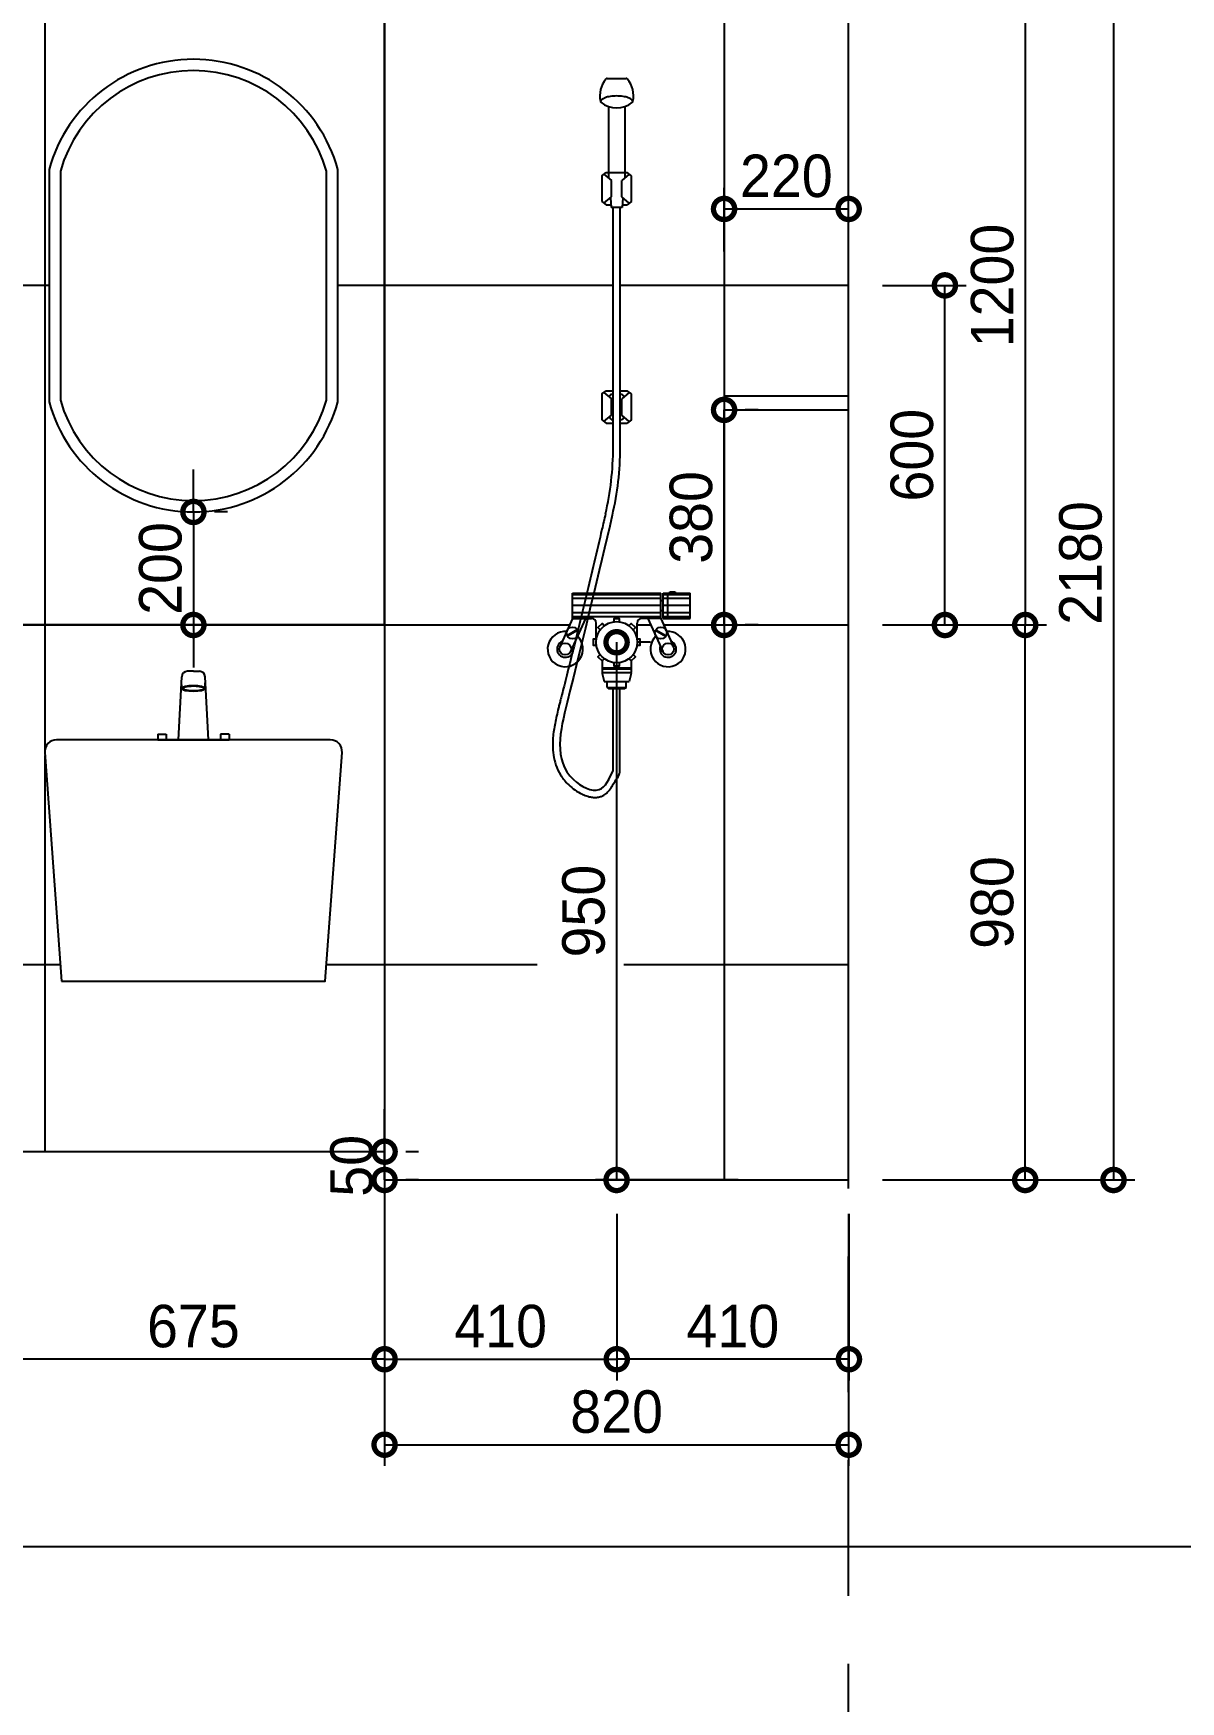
# Model space of a CAD drawing. Header units: inches. Extents: x 211248 to 488355, y -41604 to -7105.
# Drawn here: x 270169 to 272195, y -21440 to -18493 of the extents above; entities that cross this region are included whole.
import ezdxf

# ---------------------------------------------------------------- set-up
doc = ezdxf.new("R2010")
doc.units = ezdxf.units.IN
doc.header["$LTSCALE"] = 60
doc.header["$MEASUREMENT"] = 0
doc.linetypes.add('DH-HID2', pattern=[1.2, 0.8, -0.4])
for name, color, linetype in [('0-ELC TEXT', 7, 'Continuous'), ('02-WAL', 2, 'Continuous'), ('03-WAL NEW', 3, 'Continuous'), ('07-DIM', 5, 'Continuous'), ('07-DIM WAL', 5, 'Continuous'), ('51', 104, 'Continuous'), ('CO-BATH', 6, 'Continuous'), ('F-SYM', 7, 'Continuous')]:
    doc.layers.add(name, color=color, linetype=linetype)
doc.styles.add('스타일1', font='Korail_Round_Gothic_Light.ttf')
doc.dimstyles.new('30', dxfattribs={"dimscale": 30, "dimtxt": 2.5, "dimasz": 2.5, "dimexe": 1.25, "dimexo": 2, "dimtad": 1, "dimdec": 0, "dimtxsty": '스타일1', "dimblk": 'DOTSMALL', "dimcen": 2.5, "dimclrd": 1, "dimclre": 1, "dimclrt": 7, "dimadec": 0, "dimazin": 0, "dimtfac": 1, "dimtdec": 0, "dimtix": 1, "dimtmove": 0, "dimatfit": 3, "dimldrblk": 'DOTSMALL', "dimfxl": 0, "dimarcsym": 0})
pattern_1 = [(90, (270789, -19538.34), (-600, 4e-14), []), (180, (270789, -19538.34), (-7e-14, -600), [])]

# ---------------------------------------------------------------- blocks, each defined once
blk = doc.blocks.new('A$C585578C5')
at = {"layer": '51'}
for p, q in [((101.2, 1162.1), (133.4, 1162.1)), ((103.3, 1114.5), (103.3, 993)), ((131.3, 1114.5), (131.3, 992.9)), ((92.3, 996.5), (99.2, 1002.1)), ((92.3, 996.5), (92.3, 952.6)), ((95.7, 999.3), (108.7, 988.4)), ((99.2, 1002.1), (135.4, 1002.1)), ((138.8, 999.3), (126.1, 988.4)), ((142.3, 996.5), (135.4, 1002.1)), ((142.3, 952.6), (142.3, 996.5)), ((108.7, 960.7), (108.7, 988.4)), ((126.1, 960.7), (126.1, 988.4)), ((92.3, 952.6), (99.2, 947.1)), ((95.7, 949.8), (108.7, 960.7)), ((99.2, 947.1), (107.7, 947.1)), ((106.8, 959.1), (108, 942.4)), ((126.5, 942.4), (108, 942.4)), ((111.3, 534.8), (111.3, 942.4)), ((123.3, 534.3), (123.3, 942.4)), ((138.8, 949.8), (126.1, 960.7)), ((127.7, 959.2), (126.5, 942.4)), ((126.9, 947.1), (135.4, 947.1)), ((142.3, 952.6), (135.4, 947.1)), ((92.3, 625.6), (99.2, 631.1)), ((92.3, 625.6), (92.3, 581.6)), ((95.7, 628.3), (108.7, 617.5)), ((99.2, 631.1), (111.3, 631.1)), ((108.2, 625), (104.7, 620.8)), ((108.2, 625), (111.3, 625)), ((123.3, 631.1), (135.4, 631.1)), ((123.3, 625), (126.4, 625)), ((138.8, 628.3), (126.1, 617.5)), ((126.4, 625), (129.9, 620.8)), ((142.3, 625.6), (135.4, 631.1)), ((142.3, 581.6), (142.3, 625.6)), ((108.7, 589.7), (108.7, 617.5)), ((126.1, 589.7), (126.1, 617.5)), ((92.3, 581.6), (99.2, 576.1)), ((95.7, 578.9), (108.7, 589.7)), ((99.2, 576.1), (111.3, 576.1)), ((108.2, 582.2), (104.7, 586.4)), ((108.2, 582.2), (111.3, 582.2)), ((123.3, 582.2), (126.4, 582.2)), ((123.3, 576.1), (135.4, 576.1)), ((138.8, 578.9), (126.1, 589.7)), ((126.4, 582.2), (129.9, 586.4)), ((142.3, 581.6), (135.4, 576.1)), ((42.3, 244.1), (42.3, 287.1)), ((42.3, 287.1), (192.3, 287.1)), ((42.3, 284.9), (192.3, 284.9)), ((192.3, 244.1), (192.3, 287.1)), ((196.3, 287.1), (242.3, 287.1)), ((196.3, 244.1), (196.3, 287.1)), ((196.3, 284.9), (242.3, 284.9)), ((204.3, 244.1), (204.3, 287.1)), ((207.9, 289.2), (216.8, 289.2)), ((207.9, 287.1), (207.9, 289.2)), ((216.8, 289.2), (216.8, 287.1)), ((242.3, 244.1), (242.3, 287.1)), ((42.3, 278.6), (192.3, 278.6)), ((42.3, 266.7), (192.3, 266.7)), ((196.3, 274.1), (192.3, 274.1)), ((196.3, 257.1), (192.3, 257.1)), ((196.3, 278.6), (242.3, 278.6)), ((196.3, 266.7), (242.3, 266.7)), ((42.3, 244.1), (20.8, 196)), ((64.2, 244.1), (39.1, 187.9)), ((42.3, 254), (192.3, 254)), ((42.3, 244.1), (74.6, 244.1)), ((42.7, 247.5), (192.3, 247.5)), ((82.6, 208.6), (82.6, 236.1)), ((151.9, 208.6), (151.9, 236.1)), ((192.3, 244.1), (159.9, 244.1)), ((170.4, 244.1), (195.5, 187.9)), ((192.3, 244.1), (213.7, 196)), ((196.3, 254), (242.3, 254)), ((196.3, 247.5), (242.3, 247.5)), ((196.3, 244.1), (242.3, 244.1)), ((33, 215.2), (50.4, 225.2)), ((33.5, 214.4), (50.9, 224.4)), ((200.6, 213.5), (183.2, 223.5)), ((201.1, 214.4), (183.7, 224.4)), ((92.5, 171.8), (92.5, 152.1)), ((142, 171.8), (142, 152.1)), ((92.5, 160.2), (142, 160.2)), ((92.5, 158.2), (142, 158.2)), ((92.5, 152.1), (142, 152.1)), ((92.7, 150.3), (95.8, 137.1)), ((141.8, 150.3), (138.7, 137.1)), ((95.8, 137.1), (138.7, 137.1)), ((101.3, 126.8), (101.3, 137.1)), ((101.3, 126.8), (133.3, 126.8)), ((101.3, 126.8), (103.3, 124.8)), ((103.3, 124.8), (131.2, 124.8)), ((111.3, -14.2), (111.3, 124.8)), ((122.6, -18.3), (122.6, 124.8)), ((133.3, 126.8), (131.2, 124.8)), ((133.3, 126.8), (133.3, 137.1))]:
    blk.add_line(p, q, dxfattribs=at)
blk.add_lwpolyline([(144.8, 1122.5, 0.19387), (143.4, 1125.3, 0.093193), (136.7, 1129.2, 0.049859), (128.5, 1131.3, 0.037392), (117.3, 1132.1, 0.037392), (106, 1131.3, 0.049859), (97.8, 1129.2, 0.093193), (91.2, 1125.3, 0.19387), (89.8, 1122.5)], format="xyb", dxfattribs=at)
for points in [[(96.3, 231.6), (92.5, 235.4), (85.5, 228.4), (89.2, 224.6)], [(122.3, 238.2), (122.3, 243.6), (112.3, 243.6), (112.3, 238.2)], [(145.3, 224.6), (149.1, 228.4), (142, 235.4), (138.2, 231.6)], [(82.6, 208.6), (77.3, 208.6), (77.3, 198.6), (82.6, 198.6)], [(151.9, 198.6), (157.3, 198.6), (157.3, 208.6), (151.9, 208.6)], [(89.2, 182.6), (85.5, 178.9), (92.5, 171.8), (96.3, 175.6)], [(138.2, 175.6), (142, 171.8), (149.1, 178.9), (145.3, 182.6)], [(112.3, 169), (112.3, 163.6), (122.3, 163.6), (122.3, 169)]]:
    blk.add_lwpolyline(points, dxfattribs=at)
for centre, radius in [((42.2, 219.4), 10), ((117.3, 203.6), 35), ((192.4, 219.4), 10), ((30, 192), 10), ((204.6, 192), 10)]:
    blk.add_circle(centre, radius, dxfattribs=at)
for centre, radius, start, end in [((134.8, 1132.1), 46.1, 141.2089, 191.1671), ((101.2, 1159.1), 3, 90, 141.2089), ((133.4, 1159.1), 3, 38.7911, 90), ((99.8, 1132.1), 46.1, 348.8329, 38.7911), ((92.5, 1123.8), 3, 191.1671, 231.5039), ((117.3, 1154.9), 42.8, 231.5039, 308.4961), ((142.1, 1123.8), 3, 308.4961, 348.8329), ((-388.7, 534.8), 500, 346.9293, 0), ((-376.7, 534.3), 500, 346.7342, 360), ((74.6, 236.1), 8, 0, 90), ((159.9, 236.1), 8, 90, 180), ((30, 192), 30, 85.4032, 46.4607), ((30, 192), 14, 111.5167, 20.3473), ((204.6, 192), 30, 133.5393, 94.5968), ((204.6, 192), 14, 159.6527, 68.4833), ((100.5, 152.1), 8, 180, 193.0633), ((134, 152.1), 8, 346.9367, 0)]:
    blk.add_arc(centre, radius, start, end, dxfattribs=at)
for points, knots in [([(98.3, 421.7), (96.3, 413), (94.3, 404.3), (83.6, 358.4), (74.7, 320.6), (63.9, 275.6), (62.5, 269.4), (58, 250.8), (55, 238.3), (45.7, 200.4), (39.3, 174.5), (31.1, 141.6), (29.5, 135.3), (26.7, 124.1), (25.4, 119.2), (23.4, 111.4), (22.7, 108.5), (21.4, 103.3), (20.8, 101), (19.6, 96.5), (19, 94.2), (17.3, 87.2), (16.2, 82.6), (13.3, 69.8), (11.7, 61.7), (9.3, 45.4), (8.6, 37.2), (8.6, 23.3), (8.9, 17.5), (10.6, 6), (12, 0.3), (15.9, -10.9), (18.4, -16.4), (24.9, -26.8), (28.8, -31.8), (36.6, -39.6), (40, -42.6), (47.3, -48.1), (51.2, -50.7), (58, -54.3), (60.9, -55.7), (66.7, -57.9), (69.7, -58.8), (74.9, -59.8), (77.1, -60.1), (81.6, -60.2), (84, -60.1), (87.4, -59.5), (88.5, -59.2), (90.4, -58.6), (91.1, -58.4), (92.5, -57.8), (93.1, -57.5), (94.3, -56.9), (94.9, -56.6), (96.7, -55.6), (97.7, -54.9), (100.3, -52.9), (101.7, -51.6), (104.2, -48.9), (105.3, -47.4), (107.4, -44.5), (108.4, -43), (110.6, -39.1), (111.8, -36.7), (114.9, -31.8), (116.7, -29.3), (120.4, -24.3), (121.3, -21.8), (122.3, -19), (122.5, -18.6), (122.6, -18.3)], [62.308881, 62.308881, 62.308881, 62.308881, 90.550966, 90.550966, 211.285587, 211.285587, 230.339551, 230.339551, 268.44748, 268.44748, 344.663338, 344.663338, 362.517539, 362.517539, 376.325867, 376.325867, 384.414849, 384.414849, 390.703371, 390.703371, 396.991892, 396.991892, 409.568936, 409.568936, 431.216988, 431.216988, 452.865041, 452.865041, 468.35849, 468.35849, 483.851938, 483.851938, 499.345387, 499.345387, 514.838835, 514.838835, 525.218775, 525.218775, 535.598715, 535.598715, 542.691373, 542.691373, 549.784032, 549.784032, 554.77731, 554.77731, 559.770587, 559.770587, 562.162291, 562.162291, 563.798903, 563.798903, 565.181264, 565.181264, 566.563625, 566.563625, 569.328347, 569.328347, 573.536436, 573.536436, 577.744524, 577.744524, 581.952612, 581.952612, 588.487027, 588.487027, 595.021442, 595.021442, 601.555856, 601.555856, 602.519308, 602.519308, 602.519308, 602.519308]), ([(109.9, 419.6), (86.5, 320.3), (52.5, 177.3), (4.2, -14.7), (91.1, -59.6), (104.9, -28.5), (111.3, -14.2)], [61.835516, 61.835516, 61.835516, 61.835516, 385.781482, 517.198725, 564.246559, 604.445349, 604.445349, 604.445349, 604.445349])]:
    blk.add_open_spline(points, degree=3, knots=knots, dxfattribs=at)
blk = doc.blocks.new('_DOTSMALL')
at = {"color": 0, "linetype": 'ByBlock', "const_width": 0.5}
blk.add_lwpolyline([(-0.0625, 0, 1), (0.0625, 0, 1)], format="xyb", close=True, dxfattribs=at)
blk = doc.blocks.new('*D359')
at = {"layer": '07-DIM', "color": 1, "lineweight": -2}
for p, q in [((271668.5, -18338.8), (272113.7, -18338.8)), ((272076.2, -18338.8), (272076.2, -20518.8)), ((271668.5, -20518.8), (272113.7, -20518.8))]:
    blk.add_line(p, q, dxfattribs=at)
at = {"layer": 'Defpoints', "color": 0}
for p in [(271608.5, -18338.8), (271608.5, -20518.8), (272076.2, -20518.8)]:
    blk.add_point(p, dxfattribs=at)
at = {"layer": '07-DIM', "color": 1, "lineweight": -2, "xscale": 75, "yscale": 75, "zscale": 75}
for p, rotation in [((272076.2, -18338.8), 90), ((272076.2, -20518.8), 270)]:
    blk.add_blockref('_DOTSMALL', p, dxfattribs=dict(at, rotation=rotation))
at = {"layer": '07-DIM', "color": 7, "insert": (272018.2, -19428.8), "char_height": 75, "attachment_point": 5, "rotation": 90, "style": '스타일1'}
blk.add_mtext('2180', dxfattribs=at)
blk = doc.blocks.new('*D344')
at = {"layer": '07-DIM', "color": 1, "lineweight": -2}
for p, q in [((271668.5, -19538.3), (271957.8, -19538.3)), ((271920.3, -20518.8), (271920.3, -19538.3)), ((271668.5, -20518.8), (271957.8, -20518.8))]:
    blk.add_line(p, q, dxfattribs=at)
at = {"layer": 'Defpoints', "color": 0}
for p in [(271608.5, -19538.3), (271920.3, -19538.3), (271608.5, -20518.8)]:
    blk.add_point(p, dxfattribs=at)
at = {"layer": '07-DIM', "color": 1, "lineweight": -2, "xscale": 75, "yscale": 75, "zscale": 75}
for p, rotation in [((271920.3, -19538.3), 90), ((271920.3, -20518.8), 270)]:
    blk.add_blockref('_DOTSMALL', p, dxfattribs=dict(at, rotation=rotation))
at = {"layer": '07-DIM', "color": 7, "insert": (271862.3, -20028.6), "char_height": 75, "attachment_point": 5, "rotation": 90, "style": '스타일1'}
blk.add_mtext('980', dxfattribs=at)
blk = doc.blocks.new('*D360')
at = {"layer": '07-DIM', "color": 1, "lineweight": -2}
for p, q in [((270789, -20578.8), (270789, -21024)), ((271608.5, -20578.8), (271608.5, -21024)), ((270789, -20986.5), (271608.5, -20986.5))]:
    blk.add_line(p, q, dxfattribs=at)
at = {"layer": 'Defpoints', "color": 0}
for p in [(270789, -20518.8), (271608.5, -20518.8), (271608.5, -20986.5)]:
    blk.add_point(p, dxfattribs=at)
at = {"layer": '07-DIM', "color": 1, "lineweight": -2, "xscale": 75, "yscale": 75, "zscale": 75, "rotation": 180}
blk.add_blockref('_DOTSMALL', (270789, -20986.5), dxfattribs=at)
at = {"layer": '07-DIM', "color": 1, "lineweight": -2, "xscale": 75, "yscale": 75, "zscale": 75}
blk.add_blockref('_DOTSMALL', (271608.5, -20986.5), dxfattribs=at)
at = {"layer": '07-DIM', "color": 7, "insert": (271198.7, -20928.5), "char_height": 75, "attachment_point": 5, "style": '스타일1'}
blk.add_mtext('820', dxfattribs=at)
blk = doc.blocks.new('*D345')
at = {"layer": '07-DIM', "color": 1, "lineweight": -2}
for p, q in [((270113.9, -20528.8), (270113.9, -20873)), ((270789, -20578.8), (270789, -20873)), ((270789, -20835.5), (270113.9, -20835.5))]:
    blk.add_line(p, q, dxfattribs=at)
at = {"layer": 'Defpoints', "color": 0}
for p in [(270113.9, -20468.8), (270789, -20518.8), (270113.9, -20835.5)]:
    blk.add_point(p, dxfattribs=at)
at = {"layer": '07-DIM', "color": 1, "lineweight": -2, "xscale": 75, "yscale": 75, "zscale": 75, "rotation": 180}
blk.add_blockref('_DOTSMALL', (270113.9, -20835.5), dxfattribs=at)
at = {"layer": '07-DIM', "color": 1, "lineweight": -2, "xscale": 75, "yscale": 75, "zscale": 75}
blk.add_blockref('_DOTSMALL', (270789, -20835.5), dxfattribs=at)
at = {"layer": '07-DIM', "color": 7, "insert": (270451.4, -20777.4), "char_height": 75, "attachment_point": 5, "style": '스타일1'}
blk.add_mtext('675', dxfattribs=at)
blk = doc.blocks.new('*D362')
at = {"layer": '07-DIM', "color": 1, "lineweight": -2}
for p, q in [((271198.7, -19568.8), (271198.7, -20518.8)), ((271258.7, -19568.8), (271236.2, -19568.8)), ((271413.2, -20518.8), (271161.2, -20518.8))]:
    blk.add_line(p, q, dxfattribs=at)
at = {"layer": 'Defpoints', "color": 0}
for p in [(271198.7, -19568.8), (271198.7, -20518.8), (271473.2, -20518.8)]:
    blk.add_point(p, dxfattribs=at)
at = {"layer": '07-DIM', "color": 1, "lineweight": -2, "xscale": 75, "yscale": 75, "zscale": 75}
for p, rotation in [((271198.7, -19568.8), 90), ((271198.7, -20518.8), 270)]:
    blk.add_blockref('_DOTSMALL', p, dxfattribs=dict(at, rotation=rotation))
at = {"layer": '07-DIM', "color": 7, "insert": (271140.7, -20043.8), "char_height": 75, "attachment_point": 5, "rotation": 90, "style": '스타일1'}
blk.add_mtext('950', dxfattribs=at)
blk = doc.blocks.new('*D352')
at = {"layer": '07-DIM', "color": 1, "lineweight": -2}
for p, q in [((270789, -20578.8), (270789, -20873)), ((271199, -20578.8), (271199, -20873)), ((270789, -20835.5), (271199, -20835.5))]:
    blk.add_line(p, q, dxfattribs=at)
at = {"layer": 'Defpoints', "color": 0}
for p in [(270789, -20518.8), (271199, -20518.8), (271199, -20835.5)]:
    blk.add_point(p, dxfattribs=at)
at = {"layer": '07-DIM', "color": 1, "lineweight": -2, "xscale": 75, "yscale": 75, "zscale": 75, "rotation": 180}
blk.add_blockref('_DOTSMALL', (270789, -20835.5), dxfattribs=at)
at = {"layer": '07-DIM', "color": 1, "lineweight": -2, "xscale": 75, "yscale": 75, "zscale": 75}
blk.add_blockref('_DOTSMALL', (271199, -20835.5), dxfattribs=at)
at = {"layer": '07-DIM', "color": 7, "insert": (270994, -20777.4), "char_height": 75, "attachment_point": 5, "style": '스타일1'}
blk.add_mtext('410', dxfattribs=at)
blk = doc.blocks.new('*D353')
at = {"layer": '07-DIM', "color": 1, "lineweight": -2}
for p, q in [((271199, -20578.8), (271199, -20873)), ((271609, -20578.8), (271609, -20873)), ((271609, -20835.5), (271199, -20835.5))]:
    blk.add_line(p, q, dxfattribs=at)
at = {"layer": 'Defpoints', "color": 0}
for p in [(271199, -20518.8), (271609, -20518.8), (271199, -20835.5)]:
    blk.add_point(p, dxfattribs=at)
at = {"layer": '07-DIM', "color": 1, "lineweight": -2, "xscale": 75, "yscale": 75, "zscale": 75, "rotation": 180}
blk.add_blockref('_DOTSMALL', (271199, -20835.5), dxfattribs=at)
at = {"layer": '07-DIM', "color": 1, "lineweight": -2, "xscale": 75, "yscale": 75, "zscale": 75}
blk.add_blockref('_DOTSMALL', (271609, -20835.5), dxfattribs=at)
at = {"layer": '07-DIM', "color": 7, "insert": (271404, -20777.4), "char_height": 75, "attachment_point": 5, "style": '스타일1'}
blk.add_mtext('410', dxfattribs=at)
blk = doc.blocks.new('*D364')
at = {"layer": '07-DIM WAL', "color": 1, "lineweight": -2}
for p, q in [((271388.5, -18878.3), (271388.5, -18765.8)), ((271608.5, -18878.3), (271608.5, -18765.8)), ((271388.5, -18803.3), (271608.5, -18803.3))]:
    blk.add_line(p, q, dxfattribs=at)
at = {"layer": 'Defpoints', "color": 0}
for p in [(271608.5, -18803.3), (271388.5, -18938.3), (271608.5, -18938.3)]:
    blk.add_point(p, dxfattribs=at)
at = {"layer": '07-DIM WAL', "color": 1, "lineweight": -2, "xscale": 75, "yscale": 75, "zscale": 75, "rotation": 180}
blk.add_blockref('_DOTSMALL', (271388.5, -18803.3), dxfattribs=at)
at = {"layer": '07-DIM WAL', "color": 1, "lineweight": -2, "xscale": 75, "yscale": 75, "zscale": 75}
blk.add_blockref('_DOTSMALL', (271608.5, -18803.3), dxfattribs=at)
at = {"layer": '07-DIM WAL', "color": 7, "insert": (271498.5, -18745.3), "char_height": 75, "attachment_point": 5, "style": '스타일1'}
blk.add_mtext('220', dxfattribs=at)
blk = doc.blocks.new('*D365')
at = {"layer": '07-DIM WAL', "color": 1, "lineweight": -2}
for p, q in [((270451.4, -19338.6), (270451.4, -19263.6)), ((270451.4, -19338.6), (270451.4, -19538.3)), ((270511.4, -19338.6), (270488.9, -19338.6)), ((270451.4, -19538.3), (270451.4, -19613.3)), ((270511.4, -19538.3), (270488.9, -19538.3))]:
    blk.add_line(p, q, dxfattribs=at)
at = {"layer": 'Defpoints', "color": 0}
for p in [(270451.4, -19338.6), (270451.4, -19538.3), (270451.4, -19538.3)]:
    blk.add_point(p, dxfattribs=at)
at = {"layer": '07-DIM WAL', "color": 1, "lineweight": -2, "xscale": 75, "yscale": 75, "zscale": 75}
for p, rotation in [((270451.4, -19338.6), 270), ((270451.4, -19538.3), 90)]:
    blk.add_blockref('_DOTSMALL', p, dxfattribs=dict(at, rotation=rotation))
at = {"layer": '07-DIM WAL', "color": 7, "insert": (270393.4, -19438.5), "char_height": 75, "attachment_point": 5, "rotation": 90, "style": '스타일1'}
blk.add_mtext('200', dxfattribs=at)
blk = doc.blocks.new('*D366')
at = {"layer": '07-DIM WAL', "color": 1, "lineweight": -2}
for p, q in [((271668.5, -18938.3), (271816, -18938.3)), ((271778.5, -19538.3), (271778.5, -18938.3)), ((271668.5, -19538.3), (271816, -19538.3))]:
    blk.add_line(p, q, dxfattribs=at)
at = {"layer": 'Defpoints', "color": 0}
for p in [(271608.5, -18938.3), (271778.5, -18938.3), (271608.5, -19538.3)]:
    blk.add_point(p, dxfattribs=at)
at = {"layer": '07-DIM WAL', "color": 1, "lineweight": -2, "xscale": 75, "yscale": 75, "zscale": 75}
for p, rotation in [((271778.5, -18938.3), 90), ((271778.5, -19538.3), 270)]:
    blk.add_blockref('_DOTSMALL', p, dxfattribs=dict(at, rotation=rotation))
at = {"layer": '07-DIM WAL', "color": 7, "insert": (271720.5, -19238.3), "char_height": 75, "attachment_point": 5, "rotation": 90, "style": '스타일1'}
blk.add_mtext('600', dxfattribs=at)
blk = doc.blocks.new('*D356')
at = {"layer": '07-DIM', "color": 1, "lineweight": -2}
for p, q in [((271669, -18338.8), (271957.8, -18338.8)), ((271920.3, -18338.8), (271920.3, -19538.3)), ((271668.5, -19538.3), (271957.8, -19538.3))]:
    blk.add_line(p, q, dxfattribs=at)
at = {"layer": 'Defpoints', "color": 0}
for p in [(271609, -18338.8), (271608.5, -19538.3), (271920.3, -19538.3)]:
    blk.add_point(p, dxfattribs=at)
at = {"layer": '07-DIM', "color": 1, "lineweight": -2, "xscale": 75, "yscale": 75, "zscale": 75}
for p, rotation in [((271920.3, -18338.8), 90), ((271920.3, -19538.3), 270)]:
    blk.add_blockref('_DOTSMALL', p, dxfattribs=dict(at, rotation=rotation))
at = {"layer": '07-DIM', "color": 7, "insert": (271862.3, -18938.6), "char_height": 75, "attachment_point": 5, "rotation": 90, "style": '스타일1'}
blk.add_mtext('1200', dxfattribs=at)
blk = doc.blocks.new('*D367')
at = {"layer": '07-DIM WAL', "color": 1, "lineweight": -2}
for p, q in [((271388.5, -19538.3), (271388.5, -19158.3)), ((271448.5, -19158.3), (271426, -19158.3)), ((271448.5, -19538.3), (271426, -19538.3))]:
    blk.add_line(p, q, dxfattribs=at)
at = {"layer": 'Defpoints', "color": 0}
for p in [(271388.5, -19158.3), (271388.5, -19158.3), (271388.5, -19538.3)]:
    blk.add_point(p, dxfattribs=at)
at = {"layer": '07-DIM WAL', "color": 1, "lineweight": -2, "xscale": 75, "yscale": 75, "zscale": 75}
for p, rotation in [((271388.5, -19158.3), 90), ((271388.5, -19538.3), 270)]:
    blk.add_blockref('_DOTSMALL', p, dxfattribs=dict(at, rotation=rotation))
at = {"layer": '07-DIM WAL', "color": 7, "insert": (271330.5, -19348.3), "char_height": 75, "attachment_point": 5, "rotation": 90, "style": '스타일1'}
blk.add_mtext('380', dxfattribs=at)
blk = doc.blocks.new('*D368')
at = {"layer": '07-DIM WAL', "color": 1, "lineweight": -2}
for p, q in [((270789, -20468.8), (270789, -20393.8)), ((270789, -20468.8), (270789, -20518.8)), ((270849, -20468.8), (270826.5, -20468.8)), ((270789, -20518.8), (270789, -20593.8)), ((270849, -20518.8), (270826.5, -20518.8))]:
    blk.add_line(p, q, dxfattribs=at)
at = {"layer": 'Defpoints', "color": 0}
for p in [(270789, -20468.8), (270789, -20518.8), (270789, -20518.8)]:
    blk.add_point(p, dxfattribs=at)
at = {"layer": '07-DIM WAL', "color": 1, "lineweight": -2, "xscale": 75, "yscale": 75, "zscale": 75}
for p, rotation in [((270789, -20468.8), 270), ((270789, -20518.8), 90)]:
    blk.add_blockref('_DOTSMALL', p, dxfattribs=dict(at, rotation=rotation))
at = {"layer": '07-DIM WAL', "color": 7, "insert": (270731, -20493.8), "char_height": 75, "attachment_point": 5, "rotation": 90, "style": '스타일1'}
blk.add_mtext('50', dxfattribs=at)

msp = doc.modelspace()

# ---------------------------------------------------------------- hatches: boundary and pattern name
at = {"layer": '0-ELC TEXT'}
h = msp.add_hatch(dxfattribs=at)
h.set_pattern_fill('_USER', color=140, scale=600, angle=90, double=1, pattern_type=0)
h.set_pattern_definition(pattern_1)
h.paths.add_polyline_path([(270789, -18338.8), (269493.5, -18338.8), (269493.5, -19538.3), (270789, -19538.3)])
h.paths.add_polyline_path([(270146.3, -18588.3), (270146.3, -18828.3, -0.414214), (270096.3, -18878.3), (269596.3, -18878.3, -0.414214), (269546.3, -18828.3), (269546.3, -18588.3, -0.414214), (269596.3, -18538.3), (270096.3, -18538.3, -0.414214)], flags=16)
h.paths.add_polyline_path([(270706.4, -18733.8), (270706.4, -19143.8, -0.764167), (270196.4, -19143.8), (270196.4, -18733.8, -0.764167)], flags=16)
h.paths.add_polyline_path([(270686.4, -18736.5), (270686.4, -19141, -0.755701), (270216.4, -19141), (270216.4, -18736.5, -0.755701)], flags=0)
h.paths.add_polyline_path([(270148.7, -19078.3), (270148.7, -19288.3, -0.414214), (270098.7, -19338.3), (269598.7, -19338.3, -0.414214), (269548.7, -19288.3), (269548.7, -19078.3, -0.414214), (269598.7, -19028.3), (270098.7, -19028.3, -0.414214)], flags=16)
h.paths.add_polyline_path([(270464.3, -19545.7), (270464.3, -19332.5), (270311.4, -19332.5), (270311.4, -19545.7)], flags=9)
h = msp.add_hatch(dxfattribs=at)
h.set_pattern_fill('_USER', color=140, scale=600, angle=90, double=1, pattern_type=0)
h.set_pattern_definition(pattern_1)
h.paths.add_polyline_path([(270789, -18338.8), (270789, -19538.3), (270789, -20468.8), (270789, -20518.8), (271608.5, -20518.8), (271608.5, -19538.3), (271388.5, -19538.3), (271388.5, -18938.3), (271608.5, -18938.3), (271608.5, -18338.8)])
edge = h.paths.add_edge_path(flags=16)
edge.add_spline(control_points=[(271191.1, -19344.3), (271180.5, -19389.3), (271169.7, -19434.9), (271158.4, -19482)], knot_values=[61.835516, 61.835516, 61.835516, 61.835516, 203.277335, 203.277335, 203.277335, 203.277335], degree=3, periodic=0)
edge.add_line((271158.4, -19482), (271276.7, -19482))
edge.add_line((271276.7, -19482), (271276.7, -19495.6))
edge.add_line((271276.7, -19495.6), (271280.9, -19495.6))
edge.add_line((271280.9, -19495.6), (271280.9, -19482))
edge.add_line((271280.9, -19482), (271292.9, -19482))
edge.add_line((271292.9, -19482), (271292.9, -19479.8))
edge.add_line((271292.9, -19479.8), (271302.2, -19479.8))
edge.add_line((271302.2, -19479.8), (271302.2, -19482))
edge.add_line((271302.2, -19482), (271328.7, -19482))
edge.add_line((271328.7, -19482), (271328.7, -19526.7))
edge.add_line((271328.7, -19526.7), (271280.9, -19526.7))
edge.add_line((271280.9, -19526.7), (271280.9, -19513.2))
edge.add_line((271280.9, -19513.2), (271276.7, -19513.2))
edge.add_line((271276.7, -19513.2), (271276.7, -19526.7))
edge.add_line((271276.7, -19526.7), (271285.9, -19547.4))
edge.add_arc((271276.8, -19552.4), 10.4, 19.7377, 28.3984, ccw=False)
edge.add_line((271286.6, -19548.9), (271287, -19549.8))
edge.add_arc((271289.5, -19580.9), 31.2, -226.4607, 94.5968, ccw=False)
edge.add_line((271268, -19558.3), (271267.6, -19557.4))
edge.add_arc((271276.8, -19552.4), 10.4, 199.7377, 208.3984, ccw=False)
edge.add_line((271267, -19555.9), (271253.9, -19526.7))
edge.add_line((271253.9, -19526.7), (271243.1, -19526.7))
edge.add_arc((271243.1, -19535), 8.31, 90, 180)
edge.add_line((271234.7, -19535), (271234.7, -19563.6))
edge.add_line((271234.7, -19563.6), (271240.3, -19563.6))
edge.add_line((271240.3, -19563.6), (271240.3, -19574))
edge.add_line((271240.3, -19574), (271234.7, -19574))
edge.add_arc((271198.7, -19568.8), 36.4, 323.2132, 351.7868, ccw=False)
edge.add_line((271227.9, -19590.6), (271231.8, -19594.5))
edge.add_line((271231.8, -19594.5), (271224.5, -19601.8))
edge.add_line((271224.5, -19601.8), (271224.5, -19622.3))
edge.add_arc((271216.2, -19622.3), 8.31, 346.9367, 360, ccw=False)
edge.add_line((271224.3, -19624.2), (271221, -19637.9))
edge.add_line((271221, -19637.9), (271215.4, -19637.9))
edge.add_line((271215.4, -19637.9), (271215.4, -19648.6))
edge.add_line((271215.4, -19648.6), (271213.3, -19650.7))
edge.add_line((271213.3, -19650.7), (271204.3, -19650.7))
edge.add_line((271204.3, -19650.7), (271204.3, -19799.4))
edge.add_spline(control_points=[(271204.3, -19799.4), (271204.1, -19799.8), (271204, -19800.1), (271202.9, -19803), (271202, -19805.6), (271198.1, -19810.8), (271196.3, -19813.4), (271193, -19818.5), (271191.8, -19821.1), (271189.5, -19825.1), (271188.5, -19826.7), (271186.3, -19829.7), (271185.2, -19831.2), (271182.5, -19834), (271181.1, -19835.4), (271178.4, -19837.4), (271177.3, -19838.2), (271175.5, -19839.2), (271174.9, -19839.6), (271173.6, -19840.2), (271173, -19840.5), (271171.6, -19841.1), (271170.8, -19841.3), (271168.8, -19841.9), (271167.7, -19842.2), (271164.1, -19842.8), (271161.7, -19843), (271157, -19842.8), (271154.7, -19842.6), (271149.3, -19841.5), (271146.2, -19840.6), (271140.1, -19838.3), (271137.2, -19836.9), (271130.1, -19833), (271126, -19830.4), (271118.4, -19824.7), (271114.9, -19821.6), (271106.8, -19813.5), (271102.7, -19808.3), (271096, -19797.4), (271093.3, -19791.7), (271089.3, -19780.1), (271087.9, -19774.2), (271086.1, -19762.2), (271085.8, -19756.2), (271085.8, -19741.7), (271086.5, -19733.2), (271089, -19716.2), (271090.7, -19707.8), (271093.7, -19694.6), (271094.9, -19689.7), (271096.7, -19682.5), (271097.3, -19680.1), (271098.5, -19675.4), (271099.1, -19673), (271100.4, -19667.6), (271101.2, -19664.6), (271103.3, -19656.5), (271104.6, -19651.4), (271107.5, -19639.7), (271109.1, -19633.2), (271112.1, -19621.6), (271113.3, -19616.4), (271114.6, -19611.3)], knot_values=[330.468513, 330.468513, 330.468513, 330.468513, 331.431965, 331.431965, 337.966379, 337.966379, 344.500794, 344.500794, 351.035209, 351.035209, 355.243297, 355.243297, 359.451386, 359.451386, 363.659474, 363.659474, 366.424196, 366.424196, 367.806557, 367.806557, 369.188918, 369.188918, 370.82553, 370.82553, 373.217234, 373.217234, 378.210511, 378.210511, 383.203789, 383.203789, 390.296448, 390.296448, 397.389107, 397.389107, 407.769046, 407.769046, 418.148986, 418.148986, 433.642434, 433.642434, 449.135883, 449.135883, 464.629332, 464.629332, 480.12278, 480.12278, 501.770833, 501.770833, 523.418886, 523.418886, 535.995929, 535.995929, 542.284451, 542.284451, 548.572972, 548.572972, 556.661954, 556.661954, 570.470282, 570.470282, 588.324483, 588.324483, 602.519308, 602.519308, 602.519308, 602.519308], degree=3, periodic=0)
edge.add_arc((271108, -19580.9), 31.2, 85.4032, 282.2587, ccw=False)
edge.add_line((271110.5, -19549.8), (271110.9, -19548.9))
edge.add_arc((271120.7, -19552.4), 10.4, 151.6016, 160.2623, ccw=False)
edge.add_line((271111.5, -19547.4), (271120.8, -19526.7))
edge.add_line((271120.8, -19526.7), (271120.8, -19482))
edge.add_line((271120.8, -19482), (271146.2, -19482))
edge.add_spline(control_points=[(271146.2, -19482), (271155.3, -19443.6), (271164.1, -19406.2), (271174.9, -19360.1), (271177, -19351.1), (271179, -19342.1)], knot_values=[62.308881, 62.308881, 62.308881, 62.308881, 177.515913, 177.515913, 205.757997, 205.757997, 205.757997, 205.757997], degree=3, periodic=0)
edge.add_arc((270672.8, -19224.6), 519.7, 346.9293, 360)
edge.add_line((271192.5, -19224.6), (271192.5, -19181.6))
edge.add_line((271192.5, -19181.6), (271179.9, -19181.6))
edge.add_line((271179.9, -19181.6), (271172.8, -19175.9))
edge.add_line((271172.8, -19175.9), (271172.8, -19130.2))
edge.add_line((271172.8, -19130.2), (271179.9, -19124.4))
edge.add_line((271179.9, -19124.4), (271192.5, -19124.4))
edge.add_line((271192.5, -19124.4), (271192.5, -18800.8))
edge.add_line((271192.5, -18800.8), (271189.1, -18800.8))
edge.add_line((271189.1, -18800.8), (271188.8, -18796.1))
edge.add_line((271188.8, -18796.1), (271179.9, -18796.1))
edge.add_line((271179.9, -18796.1), (271172.8, -18790.3))
edge.add_line((271172.8, -18790.3), (271172.8, -18744.6))
edge.add_line((271172.8, -18744.6), (271179.9, -18738.9))
edge.add_line((271179.9, -18738.9), (271184.2, -18738.9))
edge.add_line((271184.2, -18738.9), (271184.2, -18622.1))
edge.add_arc((271198.7, -18580), 44.5, 230.0338, 250.9128, ccw=False)
edge.add_arc((271216.9, -18603.7), 47.9, 141.2089, 192.5288, ccw=False)
edge.add_arc((271182, -18575.7), 3.12, 90, 141.2089, ccw=False)
edge.add_line((271182, -18572.5), (271215.5, -18572.5))
edge.add_arc((271215.5, -18575.7), 3.12, 38.7911, 90, ccw=False)
edge.add_arc((271180.6, -18603.7), 47.9, -12.5288, 38.7911, ccw=False)
edge.add_arc((271198.7, -18580), 44.5, 289.0872, 309.9662, ccw=False)
edge.add_line((271213.3, -18622.1), (271213.3, -18738.9))
edge.add_line((271213.3, -18738.9), (271217.5, -18738.9))
edge.add_line((271217.5, -18738.9), (271224.7, -18744.6))
edge.add_line((271224.7, -18744.6), (271224.7, -18790.3))
edge.add_line((271224.7, -18790.3), (271217.5, -18796.1))
edge.add_line((271217.5, -18796.1), (271208.7, -18796.1))
edge.add_line((271208.7, -18796.1), (271208.4, -18800.8))
edge.add_line((271208.4, -18800.8), (271205, -18800.8))
edge.add_line((271205, -18800.8), (271205, -19124.4))
edge.add_line((271205, -19124.4), (271217.5, -19124.4))
edge.add_line((271217.5, -19124.4), (271224.7, -19130.2))
edge.add_line((271224.7, -19130.2), (271224.7, -19175.9))
edge.add_line((271224.7, -19175.9), (271217.5, -19181.6))
edge.add_line((271217.5, -19181.6), (271205, -19181.6))
edge.add_line((271205, -19181.6), (271205, -19225))
edge.add_arc((270685.3, -19225), 519.7, 346.7342, 360, ccw=False)
edge = h.paths.add_edge_path(flags=0)
edge.add_arc((271108, -19580.9), 10.4, 0, 360)
edge = h.paths.add_edge_path(flags=0)
edge.add_arc((271289.5, -19580.9), 10.4, 0, 360)
h.paths.add_polyline_path([(271211.6, -20150.5), (271211.6, -19937.2), (271058.7, -19937.2), (271058.7, -20150.5)], flags=16)
h.paths.add_polyline_path([(271391.3, -18816.2), (271604.5, -18816.2), (271604.5, -18663.3), (271391.3, -18663.3)], flags=16)
h = msp.add_hatch(dxfattribs=at)
h.set_pattern_fill('_USER', color=140, scale=600, angle=90, double=1, pattern_type=0)
h.set_pattern_definition(pattern_1)
h.paths.add_polyline_path([(270789, -19538.3), (269493.5, -19538.3), (269493.5, -20468.8), (269588.5, -20468.8), (269588.5, -19638.3), (270113.9, -19638.3), (270113.9, -20468.8), (270789, -20468.8)])
h.paths.add_polyline_path([(270713.9, -19763.5), (270684.3, -20167.4), (270218.5, -20167.4), (270189, -19763.5, -0.435772), (270209.7, -19741.2), (270388.4, -19741.2), (270388.4, -19731.1), (270403.5, -19731.1), (270403.5, -19741.2), (270425, -19741.2), (270430.8, -19629.7, -0.39915), (270440.8, -19620.1), (270451.4, -19620.1), (270462, -19620.1, -0.399153), (270472.1, -19629.7), (270477.9, -19741.2), (270499.4, -19741.2), (270499.4, -19731.1), (270514.5, -19731.1), (270514.5, -19741.2), (270693.1, -19741.2, -0.435772)], flags=16)
edge = h.paths.add_edge_path(flags=0)
edge.add_line((270471.6, -19650.4), (270471.6, -19649.8))
edge.add_ellipse((270451.4, -19650.4), major_axis=(20.2, 0), ratio=0.240825, start_angle=0, end_angle=360, ccw=False)
edge = h.paths.add_edge_path(flags=0)
edge.add_spline(control_points=[(270470.6, -19650.4), (270470.6, -19650.4), (270470.6, -19650.4), (270470.5, -19650.6), (270470.5, -19650.7), (270470.3, -19650.9), (270470.1, -19651), (270469.6, -19651.4), (270469, -19651.7), (270467.7, -19652.2), (270466.9, -19652.5), (270464.2, -19653.2), (270462, -19653.6), (270457.1, -19654.1), (270454.4, -19654.2), (270449, -19654.3), (270446.3, -19654.1), (270441.4, -19653.6), (270439.1, -19653.3), (270436.1, -19652.5), (270435.2, -19652.2), (270433.8, -19651.7), (270433.3, -19651.4), (270432.7, -19651), (270432.5, -19650.9), (270432.3, -19650.6), (270432.3, -19650.5), (270432.3, -19650.4), (270432.3, -19650.4), (270432.3, -19650.4), (270432.3, -19650.3), (270432.3, -19650.2), (270432.4, -19650.1), (270432.6, -19649.9), (270432.7, -19649.8), (270433.3, -19649.4), (270433.8, -19649.1), (270435.1, -19648.6), (270435.9, -19648.3), (270438.6, -19647.6), (270440.7, -19647.2), (270445.6, -19646.7), (270448.2, -19646.6), (270453.5, -19646.5), (270456.2, -19646.6), (270461.1, -19647.1), (270463.4, -19647.5), (270466.5, -19648.2), (270467.5, -19648.5), (270469, -19649.1), (270469.5, -19649.3), (270470.1, -19649.7), (270470.3, -19649.9), (270470.5, -19650.2), (270470.6, -19650.2), (270470.6, -19650.3), (270470.6, -19650.4), (270470.6, -19650.4)], knot_values=[0, 0, 0, 0, 0.11103, 0.11103, 0.222059, 0.222059, 0.333089, 0.333089, 0.541062, 0.541062, 0.749036, 0.749036, 1.153203, 1.153203, 1.557371, 1.557371, 1.961539, 1.961539, 2.365706, 2.365706, 2.612717, 2.612717, 2.799233, 2.799233, 2.93761, 2.93761, 3.044097, 3.044097, 3.150583, 3.150583, 3.25707, 3.25707, 3.363556, 3.363556, 3.470042, 3.470042, 3.677004, 3.677004, 3.883966, 3.883966, 4.28421, 4.28421, 4.684454, 4.684454, 5.084698, 5.084698, 5.484942, 5.484942, 5.74274, 5.74274, 5.931194, 5.931194, 6.072178, 6.072178, 6.179938, 6.179938, 6.283185, 6.283185, 6.283185, 6.283185], degree=3, periodic=0)

# ---------------------------------------------------------------- linework, layer by layer
at = {"color": 6}
for p, q in [((270451.4, -19620.1), (270440.8, -19620.1)), ((270451.4, -19620.1), (270462, -19620.1)), ((270425, -19741.2), (270430.8, -19629.7)), ((270431.2, -19650.4), (270430.4, -19637.2)), ((270471.6, -19650.4), (270472.5, -19637.2)), ((270477.9, -19741.2), (270472.1, -19629.7)), ((270388.4, -19731.1), (270388.4, -19741.2)), ((270388.4, -19731.1), (270403.5, -19731.1)), ((270388.4, -19741.2), (270514.5, -19741.2)), ((270403.5, -19731.1), (270403.5, -19741.2)), ((270514.5, -19731.1), (270499.4, -19731.1)), ((270499.4, -19731.1), (270499.4, -19741.2)), ((270514.5, -19731.1), (270514.5, -19741.2))]:
    msp.add_line(p, q, dxfattribs=at)
for points in [[(270196.4, -18733.8), (270196.4, -19143.8, 0.764167), (270706.4, -19143.8), (270706.4, -18733.8, 0.764167), (270196.4, -18733.8)], [(270216.4, -18736.5), (270216.4, -19141, 0.755701), (270686.4, -19141), (270686.4, -18736.5, 0.755701)], [(270218.5, -20167.4), (270684.3, -20167.4), (270713.9, -19763.5, 0.435772), (270693.1, -19741.2), (270209.7, -19741.2, 0.435772), (270189, -19763.5)]]:
    msp.add_lwpolyline(points, format="xyb", close=True, dxfattribs=at)
for centre, start, end in [((270440.8, -19630.2), 90, 177.0379), ((270462, -19630.2), 2.9621, 90)]:
    msp.add_arc(centre, 10.1, start, end, dxfattribs=at)
at = {"color": 6, "extrusion": (0, 0, -1)}
msp.add_ellipse((270451.4, -19650.4), major_axis=(20.2, 0), ratio=0.240825, dxfattribs=at)
at = {"color": 6}
msp.add_open_spline([(270470.6, -19650.4), (270470.6, -19650.4), (270470.6, -19650.4), (270470.5, -19650.6), (270470.5, -19650.7), (270470.3, -19650.9), (270470.1, -19651), (270469.6, -19651.4), (270469, -19651.7), (270467.7, -19652.2), (270466.9, -19652.5), (270464.2, -19653.2), (270462, -19653.6), (270457.1, -19654.1), (270454.4, -19654.2), (270449, -19654.3), (270446.3, -19654.1), (270441.4, -19653.6), (270439.1, -19653.3), (270436.1, -19652.5), (270435.2, -19652.2), (270433.8, -19651.7), (270433.3, -19651.4), (270432.7, -19651), (270432.5, -19650.9), (270432.3, -19650.6), (270432.3, -19650.5), (270432.3, -19650.4), (270432.3, -19650.4), (270432.3, -19650.4), (270432.3, -19650.3), (270432.3, -19650.2), (270432.4, -19650.1), (270432.6, -19649.9), (270432.7, -19649.8), (270433.3, -19649.4), (270433.8, -19649.1), (270435.1, -19648.6), (270435.9, -19648.3), (270438.6, -19647.6), (270440.7, -19647.2), (270445.6, -19646.7), (270448.2, -19646.6), (270453.5, -19646.5), (270456.2, -19646.6), (270461.1, -19647.1), (270463.4, -19647.5), (270466.5, -19648.2), (270467.5, -19648.5), (270469, -19649.1), (270469.5, -19649.3), (270470.1, -19649.7), (270470.3, -19649.9), (270470.5, -19650.2), (270470.6, -19650.2), (270470.6, -19650.3), (270470.6, -19650.4), (270470.6, -19650.4)], degree=3, knots=[0, 0, 0, 0, 0.11103, 0.11103, 0.222059, 0.222059, 0.333089, 0.333089, 0.541062, 0.541062, 0.749036, 0.749036, 1.153203, 1.153203, 1.557371, 1.557371, 1.961539, 1.961539, 2.365706, 2.365706, 2.612717, 2.612717, 2.799233, 2.799233, 2.93761, 2.93761, 3.044097, 3.044097, 3.150583, 3.150583, 3.25707, 3.25707, 3.363556, 3.363556, 3.470042, 3.470042, 3.677004, 3.677004, 3.883966, 3.883966, 4.28421, 4.28421, 4.684454, 4.684454, 5.084698, 5.084698, 5.484942, 5.484942, 5.74274, 5.74274, 5.931194, 5.931194, 6.072178, 6.072178, 6.179938, 6.179938, 6.283185, 6.283185, 6.283185, 6.283185], dxfattribs=at)
at = {"layer": '02-WAL'}
for p, q in [((270789, -19538.3), (270789, -18339.1)), ((270789, -20468.8), (269493.5, -20468.8)), ((270789, -20518.8), (270789, -20468.8))]:
    msp.add_line(p, q, dxfattribs=at)
msp.add_lwpolyline([(270789, -20518.8), (271608.5, -20518.8), (271608.5, -18338.8), (269493.5, -18338.8), (269493.5, -20468.8)], dxfattribs=at)
at = {"layer": '03-WAL NEW'}
for q in [(269493.5, -19538.3), (270789, -20468.8)]:
    msp.add_line((270789, -19538.3), q, dxfattribs=at)
at = {"layer": '07-DIM WAL'}
for p, q in [((271388.5, -19133.5), (271608.5, -19133.5)), ((271388.5, -19158.3), (271608.5, -19158.3))]:
    msp.add_line(p, q, dxfattribs=at)
msp.add_lwpolyline([(271388.5, -19538.3), (271608.5, -19538.3), (271608.5, -18938.3), (271388.5, -18938.3)], close=True, dxfattribs=at)
at = {"layer": 'CO-BATH', "color": 251, "linetype": 'DH-HID2', "ltscale": 5}
msp.add_line((271608.5, -22693.7), (271608.5, -20518.8), dxfattribs=at)
at = {"layer": 'F-SYM'}
msp.add_line((278714.2, -21167.2), (267897.5, -21167.2), dxfattribs=at)

# ---------------------------------------------------------------- block references
at = {"xscale": 1.039370078747084, "yscale": 1.039370078747084, "zscale": 1.039370078747084}
msp.add_blockref('A$C585578C5', (271076.9, -19780.4), dxfattribs=at)

# ---------------------------------------------------------------- dimensions: what is measured, and where the dimension line sits
at = {"layer": '07-DIM'}
for base, p1, p2, angle, picture, middle in [((272076.2, -20518.8), (271608.5, -18338.8), (271608.5, -20518.8), 90, '*D359', (272018.2, -19428.8)), ((271920.3194, -19538.3392), (271609.036, -18338.7723), (271608.5084, -19538.3392), 270, '*D356', (271862.3035, -18938.5557)), ((271920.3194, -19538.3392), (271608.5084, -20518.7723), (271608.5084, -19538.3392), 90, '*D344', (271862.3035, -20028.5557)), ((271198.7, -20518.8), (271198.7, -19568.8), (271473.2, -20518.8), 90, '*D362', (271140.7, -20043.8))]:
    dim = msp.add_linear_dim(base=base, p1=p1, p2=p2, angle=angle, dimstyle='30', override={"dimfxl": 1.25}, dxfattribs=at)
    dim.commit()
    dim.dimension.update_dxf_attribs({"geometry": picture, "text_midpoint": middle})
for base, p1, p2, picture, middle in [((270113.9, -20835.5), (270789, -20518.8), (270113.9, -20468.8), '*D345', (270451.4, -20777.4)), ((271199, -20835.5), (271609, -20518.8), (271199, -20518.8), '*D353', (271404, -20777.4))]:
    dim = msp.add_linear_dim(base=base, p1=p1, p2=p2, dimstyle='30', dxfattribs=at)
    dim.commit()
    dim.dimension.update_dxf_attribs({"geometry": picture, "text_midpoint": middle})
dim = msp.add_linear_dim(base=(271608.5084, -20986.4888), p1=(270788.9809, -20518.7723), p2=(271608.5084, -20518.7723), dimstyle='30', override={"dimfxl": 1.25}, dxfattribs=at)
dim.commit()
dim.dimension.update_dxf_attribs({"geometry": '*D360', "text_midpoint": (271198.7446, -20928.4729)})
dim = msp.add_linear_dim(base=(271199, -20835.5), p1=(270789, -20518.8), p2=(271199, -20518.8), angle=180, dimstyle='30', dxfattribs=at)
dim.commit()
dim.dimension.update_dxf_attribs({"geometry": '*D352', "text_midpoint": (270994, -20777.4)})
at = {"layer": '07-DIM WAL'}
dim = msp.add_linear_dim(base=(271608.5, -18803.3), p1=(271388.5, -18938.3), p2=(271608.5, -18938.3), dimstyle='30', dxfattribs=at)
dim.commit()
dim.dimension.update_dxf_attribs({"geometry": '*D364', "text_midpoint": (271498.5, -18745.3)})
for base, p1, p2, picture, middle in [((271778.5, -18938.3), (271608.5, -19538.3), (271608.5, -18938.3), '*D366', (271720.5, -19238.3)), ((271388.5, -19158.3), (271388.5, -19538.3), (271388.5, -19158.3), '*D367', (271330.5, -19348.3)), ((270451.4, -19538.3), (270451.4, -19338.6), (270451.4, -19538.3), '*D365', (270393.4, -19438.5)), ((270789, -20518.8), (270789, -20468.8), (270789, -20518.8), '*D368', (270731, -20493.8))]:
    dim = msp.add_linear_dim(base=base, p1=p1, p2=p2, angle=90, dimstyle='30', dxfattribs=at)
    dim.commit()
    dim.dimension.update_dxf_attribs({"geometry": picture, "text_midpoint": middle})

doc.saveas('drawing.dxf')
